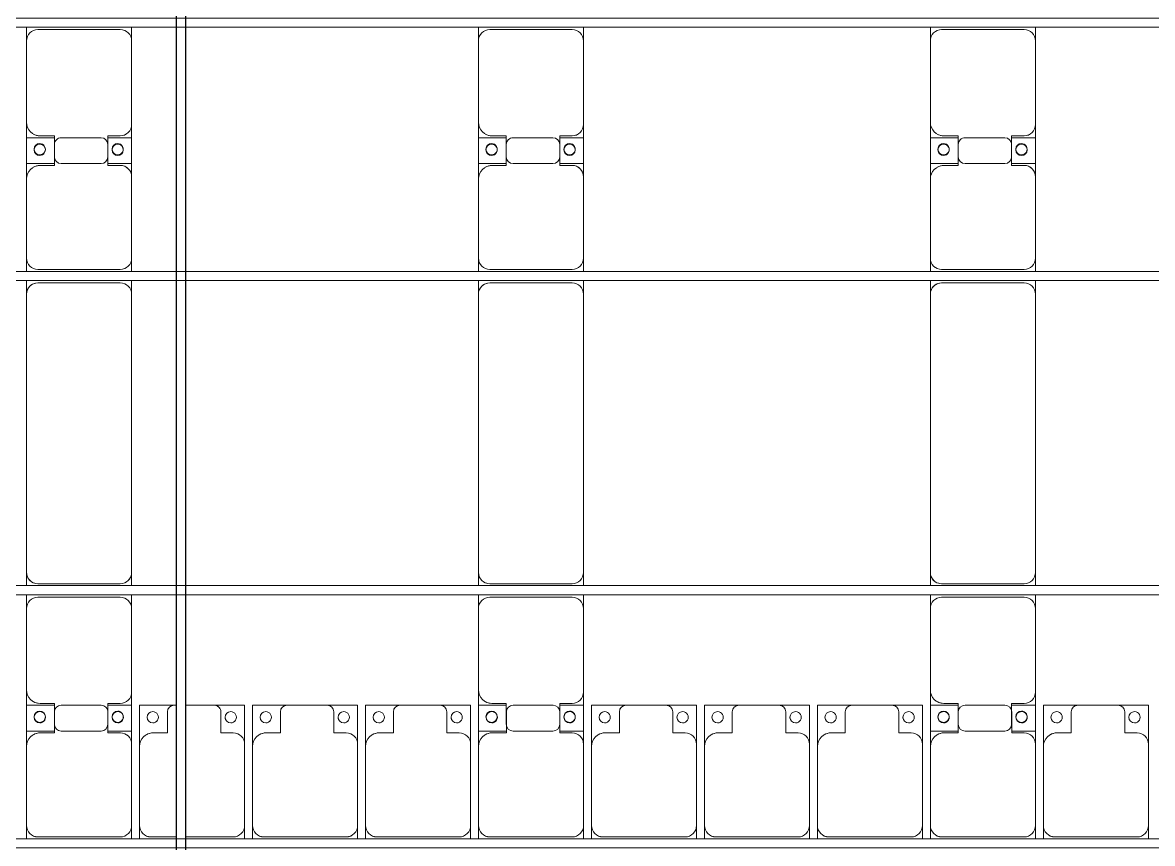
# Model space of a CAD drawing. Header units: millimetres. Extents: x -147246 to 112336, y -213734 to -86506.
# Drawn here: x -34365 to -29365, y -130845 to -127215 of the extents above; entities that cross this region are included whole.
import ezdxf

# ---------------------------------------------------------------- set-up
doc = ezdxf.new("R2010")
doc.units = ezdxf.units.MM
doc.layers.add('A-GENM', color=13, linetype='Continuous', lineweight=9)
doc.layers.add('S-BEAM', color=12, linetype='Continuous', lineweight=9)

# ---------------------------------------------------------------- blocks, each defined once
blk = doc.blocks.new('Dải phao đi lại kèm đỡ invester - DẢI PHAO ĐI LẠI-14853-BỐ TRÍ KHUNG KẾT CẤU BÈ PIN 05')
at = {"layer": 'A-GENM', "color": 7}
for p, q in [((105758.4, 1312.2), (105881.6, 1312.2)), ((105758.4, 1129.7), (105758.4, 1312.2)), ((106088.2, 1312.2), (105911.8, 1312.2)), ((106118, 1312.2), (106223.4, 1312.2)), ((106223.4, 1312.2), (106223.4, 1139.7)), ((106258.4, 1312.2), (106411.8, 1312.2)), ((106258.4, 1129.7), (106258.4, 1312.2)), ((106421.3, 1312.2), (106411.8, 1312.2)), ((106588.2, 1312.2), (106461.3, 1312.2)), ((106588.2, 1312.2), (106723.4, 1312.2)), ((106723.4, 1312.2), (106723.4, 1139.7)), ((106758.4, 1312.2), (106911.8, 1312.2)), ((106758.4, 1129.7), (106758.4, 1312.2)), ((107088.2, 1312.2), (106911.8, 1312.2)), ((107088.2, 1312.2), (107223.4, 1312.2)), ((107223.4, 1312.2), (107223.4, 1139.7)), ((107258.4, 1312.2), (107411.8, 1312.2)), ((107258.4, 1129.7), (107258.4, 1312.2)), ((107588.2, 1312.2), (107411.8, 1312.2)), ((107588.2, 1312.2), (107723.4, 1312.2)), ((107723.4, 1312.2), (107723.4, 1139.7)), ((107758.4, 1312.2), (107881.6, 1312.2)), ((107758.4, 1129.7), (107758.4, 1312.2)), ((108088.2, 1312.2), (107911.8, 1312.2)), ((108118, 1312.2), (108223.4, 1312.2)), ((108223.4, 1312.2), (108223.4, 1139.7)), ((108258.4, 1312.2), (108411.8, 1312.2)), ((108258.4, 1129.7), (108258.4, 1312.2)), ((108588.2, 1312.2), (108411.8, 1312.2)), ((108588.2, 1312.2), (108723.4, 1312.2)), ((108723.4, 1312.2), (108723.4, 1139.7)), ((108758.4, 1312.2), (108911.8, 1312.2)), ((108758.4, 1129.7), (108758.4, 1312.2)), ((109088.2, 1312.2), (108911.8, 1312.2)), ((109088.2, 1312.2), (109223.4, 1312.2)), ((109223.4, 1312.2), (109223.4, 1139.7)), ((109258.4, 1312.2), (109411.8, 1312.2)), ((109258.4, 1129.7), (109258.4, 1312.2)), ((109588.2, 1312.2), (109411.8, 1312.2)), ((109588.2, 1312.2), (109723.4, 1312.2)), ((109723.4, 1312.2), (109723.4, 1139.7)), ((109758.4, 1312.2), (109881.6, 1312.2)), ((109758.4, 1129.7), (109758.4, 1312.2)), ((110088.2, 1312.2), (109911.8, 1312.2)), ((110118, 1312.2), (110223.4, 1312.2)), ((110223.4, 1312.2), (110223.4, 1139.7)), ((110258.4, 1312.2), (110411.8, 1312.2)), ((110258.4, 1129.7), (110258.4, 1312.2)), ((110588.2, 1312.2), (110411.8, 1312.2)), ((110588.2, 1312.2), (110723.4, 1312.2)), ((110723.4, 1312.2), (110723.4, 1139.7)), ((105881.8, 1282.2), (105881.8, 1189.7)), ((106118.2, 1189.7), (106118.2, 1282.2)), ((106381.8, 1282.2), (106381.8, 1189.7)), ((106618.2, 1189.7), (106618.2, 1282.2)), ((106881.8, 1282.2), (106881.8, 1189.7)), ((107118.2, 1189.7), (107118.2, 1282.2)), ((107381.8, 1282.2), (107381.8, 1189.7)), ((107618.2, 1189.7), (107618.2, 1282.2)), ((107881.8, 1282.2), (107881.8, 1189.7)), ((108118.2, 1189.7), (108118.2, 1282.2)), ((108381.8, 1282.2), (108381.8, 1189.7)), ((108618.2, 1189.7), (108618.2, 1282.2)), ((108881.8, 1282.2), (108881.8, 1189.7)), ((109118.2, 1189.7), (109118.2, 1282.2)), ((109381.8, 1282.2), (109381.8, 1189.7)), ((109618.2, 1189.7), (109618.2, 1282.2)), ((109881.8, 1282.2), (109881.8, 1189.7)), ((110118.2, 1189.7), (110118.2, 1282.2)), ((110381.8, 1282.2), (110381.8, 1189.7)), ((110618.2, 1189.7), (110618.2, 1282.2)), ((105881.8, 1189.7), (105818.4, 1189.7)), ((106173.4, 1189.7), (106118.2, 1189.7)), ((106381.8, 1189.7), (106318.4, 1189.7)), ((106673.4, 1189.7), (106618.2, 1189.7)), ((106881.8, 1189.7), (106818.4, 1189.7)), ((107173.4, 1189.7), (107118.2, 1189.7)), ((107381.8, 1189.7), (107318.4, 1189.7)), ((107673.4, 1189.7), (107618.2, 1189.7)), ((107881.8, 1189.7), (107818.4, 1189.7)), ((108173.4, 1189.7), (108118.2, 1189.7)), ((108381.8, 1189.7), (108318.4, 1189.7)), ((108673.4, 1189.7), (108618.2, 1189.7)), ((108881.8, 1189.7), (108818.4, 1189.7)), ((109173.4, 1189.7), (109118.2, 1189.7)), ((109381.8, 1189.7), (109318.4, 1189.7)), ((109673.4, 1189.7), (109618.2, 1189.7)), ((109881.8, 1189.7), (109818.4, 1189.7)), ((110173.4, 1189.7), (110118.2, 1189.7)), ((110381.8, 1189.7), (110318.4, 1189.7)), ((110673.4, 1189.7), (110618.2, 1189.7)), ((105758.4, 1129.7), (105758.4, 779.7)), ((106223.4, 779.7), (106223.4, 1139.7)), ((106258.4, 1129.7), (106258.4, 779.7)), ((106723.4, 779.7), (106723.4, 1139.7)), ((106758.4, 1129.7), (106758.4, 779.7)), ((107223.4, 779.7), (107223.4, 1139.7)), ((107258.4, 1129.7), (107258.4, 779.7)), ((107723.4, 779.7), (107723.4, 1139.7)), ((107758.4, 1129.7), (107758.4, 779.7)), ((108223.4, 779.7), (108223.4, 1139.7)), ((108258.4, 1129.7), (108258.4, 779.7)), ((108723.4, 779.7), (108723.4, 1139.7)), ((108758.4, 1129.7), (108758.4, 779.7)), ((109223.4, 779.7), (109223.4, 1139.7)), ((109258.4, 1129.7), (109258.4, 779.7)), ((109723.4, 779.7), (109723.4, 1139.7)), ((109758.4, 1129.7), (109758.4, 779.7)), ((110223.4, 779.7), (110223.4, 1139.7)), ((110258.4, 1129.7), (110258.4, 779.7)), ((110723.4, 779.7), (110723.4, 1139.7)), ((105758.4, 720.8), (105758.4, 779.7)), ((106223.4, 779.7), (106223.4, 720.8)), ((106258.4, 720.8), (106258.4, 779.7)), ((106723.4, 779.7), (106723.4, 720.8)), ((106758.4, 720.8), (106758.4, 779.7)), ((107223.4, 779.7), (107223.4, 720.8)), ((107258.4, 720.8), (107258.4, 779.7)), ((107723.4, 779.7), (107723.4, 720.8)), ((107758.4, 720.8), (107758.4, 779.7)), ((108223.4, 779.7), (108223.4, 720.8)), ((108258.4, 720.8), (108258.4, 779.7)), ((108723.4, 779.7), (108723.4, 720.8)), ((108758.4, 720.8), (108758.4, 779.7)), ((109223.4, 779.7), (109223.4, 720.8)), ((109258.4, 720.8), (109258.4, 779.7)), ((109723.4, 779.7), (109723.4, 720.8)), ((109758.4, 720.8), (109758.4, 779.7)), ((110223.4, 779.7), (110223.4, 720.8)), ((110258.4, 720.8), (110258.4, 779.7)), ((110723.4, 779.7), (110723.4, 720.8)), ((105808.4, 729.7), (106173.4, 729.7)), ((106308.4, 729.7), (106421.3, 729.7)), ((106461.3, 729.7), (106673.4, 729.7)), ((106808.4, 729.7), (107173.4, 729.7)), ((107308.4, 729.7), (107673.4, 729.7)), ((107808.4, 729.7), (108173.4, 729.7)), ((108308.4, 729.7), (108673.4, 729.7)), ((108808.4, 729.7), (109173.4, 729.7)), ((109308.4, 729.7), (109673.4, 729.7)), ((109808.4, 729.7), (110173.4, 729.7)), ((110308.4, 729.7), (110673.4, 729.7))]:
    blk.add_line(p, q, dxfattribs=at)
for centre, radius, start, end in [((105911.8, 1282.2), 30, 90, 180), ((106088.2, 1282.2), 30, 0, 90), ((106411.8, 1282.2), 30, 90, 180), ((106411.8, 1282.2), 30, 90, 150), ((106588.2, 1282.2), 30, 360, 90), ((106588.2, 1282.2), 30, 30, 90), ((106911.8, 1282.2), 30, 90, 180), ((106911.8, 1282.2), 30, 90, 150), ((107088.2, 1282.2), 30, 0, 90), ((107088.2, 1282.2), 30, 30, 90), ((107411.8, 1282.2), 30, 90, 180), ((107411.8, 1282.2), 30, 90, 150), ((107588.2, 1282.2), 30, 0, 90), ((107588.2, 1282.2), 30, 30, 90), ((107911.8, 1282.2), 30, 90, 180), ((108088.2, 1282.2), 30, 0, 90), ((108411.8, 1282.2), 30, 90, 180), ((108411.8, 1282.2), 30, 90, 150), ((108588.2, 1282.2), 30, 0, 90), ((108588.2, 1282.2), 30, 30, 90), ((108911.8, 1282.2), 30, 90, 180), ((108911.8, 1282.2), 30, 90, 150), ((109088.2, 1282.2), 30, 0, 90), ((109088.2, 1282.2), 30, 30, 90), ((109411.8, 1282.2), 30, 90, 180), ((109411.8, 1282.2), 30, 90, 150), ((109588.2, 1282.2), 30, 0, 90), ((109588.2, 1282.2), 30, 30, 90), ((109911.8, 1282.2), 30, 90, 180), ((110088.2, 1282.2), 30, 0, 90), ((110411.8, 1282.2), 30, 90, 180), ((110411.8, 1282.2), 30, 90, 150), ((110588.2, 1282.2), 30, 0, 90), ((110588.2, 1282.2), 30, 30, 90), ((105816.8, 1258.6), 25, 90, 270), ((105816.8, 1258.6), 25, 270, 90), ((106161.8, 1258.6), 25, 90, 270), ((106161.8, 1258.6), 25, 270, 90), ((106316.8, 1258.6), 25, 90, 270), ((106316.8, 1258.6), 25, 270, 90), ((106661.8, 1258.6), 25, 90, 270), ((106661.8, 1258.6), 25, 180, 195), ((106661.8, 1258.6), 25, 270, 90), ((106816.8, 1258.6), 25, 90, 270), ((106816.8, 1258.6), 25, 270, 90), ((107161.8, 1258.6), 25, 90, 270), ((107161.8, 1258.6), 25, 180, 195), ((107161.8, 1258.6), 25, 270, 90), ((107316.8, 1258.6), 25, 90, 270), ((107316.8, 1258.6), 25, 270, 90), ((107661.8, 1258.6), 25, 90, 270), ((107661.8, 1258.6), 25, 180, 195), ((107661.8, 1258.6), 25, 270, 90), ((107816.8, 1258.6), 25, 90, 270), ((107816.8, 1258.6), 25, 270, 90), ((108161.8, 1258.6), 25, 90, 270), ((108161.8, 1258.6), 25, 270, 90), ((108316.8, 1258.6), 25, 90, 270), ((108316.8, 1258.6), 25, 270, 90), ((108661.8, 1258.6), 25, 90, 270), ((108661.8, 1258.6), 25, 180, 195), ((108661.8, 1258.6), 25, 270, 90), ((108816.8, 1258.6), 25, 90, 270), ((108816.8, 1258.6), 25, 270, 90), ((109161.8, 1258.6), 25, 90, 270), ((109161.8, 1258.6), 25, 180, 195), ((109161.8, 1258.6), 25, 270, 90), ((109316.8, 1258.6), 25, 90, 270), ((109316.8, 1258.6), 25, 270, 90), ((109661.8, 1258.6), 25, 90, 270), ((109661.8, 1258.6), 25, 180, 195), ((109661.8, 1258.6), 25, 270, 90), ((109816.8, 1258.6), 25, 90, 270), ((109816.8, 1258.6), 25, 270, 90), ((110161.8, 1258.6), 25, 90, 270), ((110161.8, 1258.6), 25, 270, 90), ((110316.8, 1258.6), 25, 90, 270), ((110316.8, 1258.6), 25, 270, 90), ((110661.8, 1258.6), 25, 90, 270), ((110661.8, 1258.6), 25, 180, 195), ((110661.8, 1258.6), 25, 270, 90), ((105818.4, 1129.7), 60, 90, 180), ((105818.4, 1129.7), 60, 90, 120), ((106173.4, 1139.7), 50, 0, 90), ((106173.4, 1139.7), 50, 45, 90), ((106318.4, 1129.7), 60, 90, 180), ((106318.4, 1129.7), 60, 90, 120), ((106673.4, 1139.7), 50, 0, 90), ((106673.4, 1139.7), 50, 45, 90), ((106818.4, 1129.7), 60, 90, 180), ((106818.4, 1129.7), 60, 90, 120), ((107173.4, 1139.7), 50, 0, 90), ((107173.4, 1139.7), 50, 45, 90), ((107318.4, 1129.7), 60, 90, 180), ((107318.4, 1129.7), 60, 90, 120), ((107673.4, 1139.7), 50, 360, 90), ((107673.4, 1139.7), 50, 45, 90), ((107818.4, 1129.7), 60, 90, 180), ((107818.4, 1129.7), 60, 90, 120), ((108173.4, 1139.7), 50, 0, 90), ((108173.4, 1139.7), 50, 45, 90), ((108318.4, 1129.7), 60, 90, 180), ((108318.4, 1129.7), 60, 90, 120), ((108673.4, 1139.7), 50, 0, 90), ((108673.4, 1139.7), 50, 45, 90), ((108818.4, 1129.7), 60, 90, 180), ((108818.4, 1129.7), 60, 90, 120), ((109173.4, 1139.7), 50, 0, 90), ((109173.4, 1139.7), 50, 45, 90), ((109318.4, 1129.7), 60, 90, 180), ((109318.4, 1129.7), 60, 90, 120), ((109673.4, 1139.7), 50, 0, 90), ((109673.4, 1139.7), 50, 45, 90), ((109818.4, 1129.7), 60, 90, 180), ((109818.4, 1129.7), 60, 90, 120), ((110173.4, 1139.7), 50, 0, 90), ((110173.4, 1139.7), 50, 45, 90), ((110318.4, 1129.7), 60, 90, 180), ((110318.4, 1129.7), 60, 90, 120), ((110673.4, 1139.7), 50, 0, 90), ((110673.4, 1139.7), 50, 45, 90), ((105808.4, 779.7), 50, 180, 270), ((106173.4, 779.7), 50, 270, 0), ((106308.4, 779.7), 50, 180, 270), ((106673.4, 779.7), 50, 270, 0), ((106808.4, 779.7), 50, 180, 270), ((107173.4, 779.7), 50, 270, 360), ((107308.4, 779.7), 50, 180, 270), ((107673.4, 779.7), 50, 270, 0), ((107808.4, 779.7), 50, 180, 270), ((108173.4, 779.7), 50, 270, 0), ((108308.4, 779.7), 50, 180, 270), ((108673.4, 779.7), 50, 270, 0), ((108808.4, 779.7), 50, 180, 270), ((109173.4, 779.7), 50, 270, 0), ((109308.4, 779.7), 50, 180, 270), ((109673.4, 779.7), 50, 270, 0), ((109808.4, 779.7), 50, 180, 270), ((110173.4, 779.7), 50, 270, 0), ((110308.4, 779.7), 50, 180, 270), ((110673.4, 779.7), 50, 270, 0), ((105808.4, 779.7), 50, 225, 270), ((106173.4, 779.7), 50, 270, 315), ((106308.4, 779.7), 50, 225, 270), ((106673.4, 779.7), 50, 270, 315), ((106808.4, 779.7), 50, 225, 270), ((107173.4, 779.7), 50, 270, 315), ((107308.4, 779.7), 50, 225, 270), ((107673.4, 779.7), 50, 270, 315), ((107808.4, 779.7), 50, 225, 270), ((108173.4, 779.7), 50, 270, 315), ((108308.4, 779.7), 50, 225, 270), ((108673.4, 779.7), 50, 270, 315), ((108808.4, 779.7), 50, 225, 270), ((109173.4, 779.7), 50, 270, 315), ((109308.4, 779.7), 50, 225, 270), ((109673.4, 779.7), 50, 270, 315), ((109808.4, 779.7), 50, 225, 270), ((110173.4, 779.7), 50, 270, 315), ((110308.4, 779.7), 50, 225, 270), ((110673.4, 779.7), 50, 270, 315)]:
    blk.add_arc(centre, radius, start, end, dxfattribs=at)
blk = doc.blocks.new('Dầm C52 - Dầm C52-18774-BỐ TRÍ KHUNG KẾT CẤU BÈ PIN 05')
at = {"layer": 'S-BEAM', "color": 1}
for p, q in [((-74474.3, 20), (74474.3, 20)), ((74474.3, -20), (-74474.3, -20))]:
    blk.add_line(p, q, dxfattribs=at)
blk = doc.blocks.new('Dầm C52 - Dầm C52-18775-BỐ TRÍ KHUNG KẾT CẤU BÈ PIN 05')
at = {"layer": 'S-BEAM', "color": 1}
for p, q in [((-74474.3, 20), (74474.3, 20)), ((74474.3, -20), (-74474.3, -20))]:
    blk.add_line(p, q, dxfattribs=at)
blk = doc.blocks.new('Dai phao do pin - DẢI PHAO ĐỠ PIN-V56-BỐ TRÍ KHUNG KẾT CẤU BÈ PIN 05')
at = {"layer": 'A-GENM', "color": 7}
for p, q in [((30828.9, 223.4), (30889.7, 223.4)), ((31259.7, 223.4), (30889.7, 223.4)), ((31259.7, 223.4), (31432.2, 223.4)), ((31317.8, 223.4), (31490.3, 223.4)), ((31317.8, 118.2), (31317.8, 223.4)), ((31432.2, 223.4), (31432.2, 118.2)), ((31850.3, 223.4), (31490.3, 223.4)), ((31850.3, 223.4), (31908.9, 223.4)), ((31948.9, 223.4), (32009.7, 223.4)), ((33240.3, 223.4), (32009.7, 223.4)), ((33240.3, 223.4), (33298.9, 223.4)), ((33338.9, 223.4), (33399.7, 223.4)), ((33769.7, 223.4), (33399.7, 223.4)), ((33769.7, 223.4), (33942.2, 223.4)), ((33942.2, 223.4), (33942.2, 118.4)), ((30839.7, 173.4), (30839.7, -191.6)), ((31309.7, 118.2), (31309.7, 173.4)), ((31440.3, 173.4), (31440.3, 118.2)), ((31900.3, -191.6), (31900.3, 173.4)), ((31959.7, 173.4), (31959.7, -191.6)), ((33290.3, -191.6), (33290.3, 173.4)), ((33349.7, 173.4), (33349.7, -191.6)), ((33819.7, 118.2), (33819.7, 173.4)), ((31402.2, 118.2), (31309.7, 118.2)), ((31440.3, 118.2), (31347.8, 118.2)), ((33912.2, 118.2), (33819.7, 118.2)), ((31317.8, 88.2), (31317.8, -88.2)), ((31432.2, -88.2), (31432.2, 88.2)), ((33942.2, -88.2), (33942.2, 88.2)), ((31309.7, -181.6), (31309.7, -118.2)), ((31309.7, -118.2), (31402.2, -118.2)), ((31317.8, -241.6), (31317.8, -118.2)), ((31347.8, -118.2), (31440.3, -118.2)), ((31432.2, -118.2), (31432.2, -241.6)), ((31440.3, -118.2), (31440.3, -181.6)), ((33819.7, -181.6), (33819.7, -118.2)), ((33819.7, -118.2), (33912.2, -118.2)), ((33942.2, -118), (33942.2, -241.6)), ((30889.7, -241.6), (30828.9, -241.6)), ((30889.7, -241.6), (31249.7, -241.6)), ((31432.2, -241.6), (31249.7, -241.6)), ((31500.3, -241.6), (31317.8, -241.6)), ((31500.3, -241.6), (31850.3, -241.6)), ((31908.9, -241.6), (31850.3, -241.6)), ((32009.7, -241.6), (31948.9, -241.6)), ((32009.7, -241.6), (33240.3, -241.6)), ((33298.9, -241.6), (33240.3, -241.6)), ((33399.7, -241.6), (33338.9, -241.6)), ((33399.7, -241.6), (33759.7, -241.6)), ((33942.2, -241.6), (33759.7, -241.6))]:
    blk.add_line(p, q, dxfattribs=at)
for centre, radius, start, end in [((30889.7, 173.4), 50, 90, 180), ((30889.7, 173.4), 50, 135, 180), ((31259.7, 173.4), 50, 0, 90), ((31259.7, 173.4), 50, 0, 45), ((31490.3, 173.4), 50, 90, 180), ((31490.3, 173.4), 50, 135, 180), ((31850.3, 173.4), 50, 0, 90), ((31850.3, 173.4), 50, 0, 45), ((32009.7, 173.4), 50, 90, 180), ((32009.7, 173.4), 50, 90, 180), ((33240.3, 173.4), 50, 0, 90), ((33240.3, 173.4), 50, 45, 90), ((33399.7, 173.4), 50, 90, 180), ((33399.7, 173.4), 50, 135, 180), ((33769.7, 173.4), 50, 360, 90), ((33769.7, 173.4), 50, 360, 45), ((31368.6, 161.8), 25, 360, 180), ((31368.6, 161.8), 25, 180, 360), ((31371.4, 161.8), 25, 0, 180), ((31371.4, 161.8), 25, 180, 0), ((33878.6, 161.8), 25, 360, 180), ((33878.6, 161.8), 25, 180, 360), ((31347.8, 88.2), 30, 90, 180), ((31402.2, 88.2), 30, 0, 90), ((33912.2, 88.2), 30, 0, 90), ((31347.8, -88.2), 30, 180, 270), ((31402.2, -88.2), 30, 270, 0), ((33912.2, -88.2), 30, 270, 0), ((30889.7, -191.6), 50, 180, 270), ((30889.7, -191.6), 50, 180, 225), ((31249.7, -181.6), 60, 270, 360), ((31249.7, -181.6), 60, 330, 0), ((31368.6, -183.2), 25, 360, 180), ((31368.6, -183.2), 25, 180, 360), ((31371.4, -183.2), 25, 360, 180), ((31371.4, -183.2), 25, 180, 360), ((31500.3, -181.6), 60, 180, 270), ((31500.3, -181.6), 60, 180, 210), ((31850.3, -191.6), 50, 270, 360), ((31850.3, -191.6), 50, 315, 0), ((32009.7, -191.6), 50, 180, 270), ((32009.7, -191.6), 50, 180, 255), ((33240.3, -191.6), 50, 270, 0), ((33399.7, -191.6), 50, 180, 270), ((33399.7, -191.6), 50, 180, 225), ((33759.7, -181.6), 60, 270, 360), ((33759.7, -181.6), 60, 330, 360), ((33878.6, -183.2), 25, 0, 180), ((33878.6, -183.2), 25, 180, 0), ((33240.3, -191.6), 50, 270, 345)]:
    blk.add_arc(centre, radius, start, end, dxfattribs=at)
blk = doc.blocks.new('Dai phao do pin - DẢI PHAO ĐỠ PIN-V57-BỐ TRÍ KHUNG KẾT CẤU BÈ PIN 05')
at = {"layer": 'A-GENM', "color": 7}
for p, q in [((30828.9, 223.4), (30889.7, 223.4)), ((31259.7, 223.4), (30889.7, 223.4)), ((31259.7, 223.4), (31432.2, 223.4)), ((31317.8, 223.4), (31490.3, 223.4)), ((31317.8, 118.2), (31317.8, 223.4)), ((31432.2, 223.4), (31432.2, 118.2)), ((31850.3, 223.4), (31490.3, 223.4)), ((31850.3, 223.4), (31908.9, 223.4)), ((31948.9, 223.4), (32009.7, 223.4)), ((33240.3, 223.4), (32009.7, 223.4)), ((33240.3, 223.4), (33298.9, 223.4)), ((33338.9, 223.4), (33399.7, 223.4)), ((33769.7, 223.4), (33399.7, 223.4)), ((33769.7, 223.4), (33942.2, 223.4)), ((33942.2, 223.4), (33942.2, 118.4)), ((30839.7, 173.4), (30839.7, -191.6)), ((31309.7, 118.2), (31309.7, 173.4)), ((31440.3, 173.4), (31440.3, 118.2)), ((31900.3, -191.6), (31900.3, 173.4)), ((31959.7, 173.4), (31959.7, -191.6)), ((33290.3, -191.6), (33290.3, 173.4)), ((33349.7, 173.4), (33349.7, -191.6)), ((33819.7, 118.2), (33819.7, 173.4)), ((31402.2, 118.2), (31309.7, 118.2)), ((31440.3, 118.2), (31347.8, 118.2)), ((33912.2, 118.2), (33819.7, 118.2)), ((31317.8, 88.2), (31317.8, -88.2)), ((31432.2, -88.2), (31432.2, 88.2)), ((33942.2, -88.2), (33942.2, 88.2)), ((31309.7, -181.6), (31309.7, -118.2)), ((31309.7, -118.2), (31402.2, -118.2)), ((31317.8, -241.6), (31317.8, -118.2)), ((31347.8, -118.2), (31440.3, -118.2)), ((31432.2, -118.2), (31432.2, -241.6)), ((31440.3, -118.2), (31440.3, -181.6)), ((33819.7, -181.6), (33819.7, -118.2)), ((33819.7, -118.2), (33912.2, -118.2)), ((33942.2, -118), (33942.2, -241.6)), ((30889.7, -241.6), (30828.9, -241.6)), ((30889.7, -241.6), (31249.7, -241.6)), ((31432.2, -241.6), (31249.7, -241.6)), ((31500.3, -241.6), (31317.8, -241.6)), ((31500.3, -241.6), (31850.3, -241.6)), ((31908.9, -241.6), (31850.3, -241.6)), ((32009.7, -241.6), (31948.9, -241.6)), ((32009.7, -241.6), (33240.3, -241.6)), ((33298.9, -241.6), (33240.3, -241.6)), ((33399.7, -241.6), (33338.9, -241.6)), ((33399.7, -241.6), (33759.7, -241.6)), ((33942.2, -241.6), (33759.7, -241.6))]:
    blk.add_line(p, q, dxfattribs=at)
for centre, radius, start, end in [((30889.7, 173.4), 50, 90, 180), ((30889.7, 173.4), 50, 135, 180), ((31259.7, 173.4), 50, 0, 90), ((31259.7, 173.4), 50, 0, 45), ((31490.3, 173.4), 50, 90, 180), ((31490.3, 173.4), 50, 135, 180), ((31850.3, 173.4), 50, 0, 90), ((31850.3, 173.4), 50, 0, 45), ((32009.7, 173.4), 50, 90, 180), ((32009.7, 173.4), 50, 90, 180), ((33240.3, 173.4), 50, 0, 90), ((33240.3, 173.4), 50, 45, 90), ((33399.7, 173.4), 50, 90, 180), ((33399.7, 173.4), 50, 135, 180), ((33769.7, 173.4), 50, 360, 90), ((33769.7, 173.4), 50, 360, 45), ((31368.6, 161.8), 25, 360, 180), ((31368.6, 161.8), 25, 180, 360), ((31371.4, 161.8), 25, 0, 180), ((31371.4, 161.8), 25, 180, 0), ((33878.6, 161.8), 25, 360, 180), ((33878.6, 161.8), 25, 180, 360), ((31347.8, 88.2), 30, 90, 180), ((31402.2, 88.2), 30, 0, 90), ((33912.2, 88.2), 30, 0, 90), ((31347.8, -88.2), 30, 180, 270), ((31402.2, -88.2), 30, 270, 0), ((33912.2, -88.2), 30, 270, 0), ((30889.7, -191.6), 50, 180, 270), ((30889.7, -191.6), 50, 180, 225), ((31249.7, -181.6), 60, 270, 360), ((31249.7, -181.6), 60, 330, 0), ((31368.6, -183.2), 25, 360, 180), ((31368.6, -183.2), 25, 180, 360), ((31371.4, -183.2), 25, 360, 180), ((31371.4, -183.2), 25, 180, 360), ((31500.3, -181.6), 60, 180, 270), ((31500.3, -181.6), 60, 180, 210), ((31850.3, -191.6), 50, 270, 360), ((31850.3, -191.6), 50, 315, 0), ((32009.7, -191.6), 50, 180, 270), ((32009.7, -191.6), 50, 180, 255), ((33240.3, -191.6), 50, 270, 0), ((33399.7, -191.6), 50, 180, 270), ((33399.7, -191.6), 50, 180, 225), ((33759.7, -181.6), 60, 270, 360), ((33759.7, -181.6), 60, 330, 360), ((33878.6, -183.2), 25, 0, 180), ((33878.6, -183.2), 25, 180, 0), ((33240.3, -191.6), 50, 270, 345)]:
    blk.add_arc(centre, radius, start, end, dxfattribs=at)
blk = doc.blocks.new('Dai phao do pin - DẢI PHAO ĐỠ PIN-V58-BỐ TRÍ KHUNG KẾT CẤU BÈ PIN 05')
at = {"layer": 'A-GENM', "color": 7}
for p, q in [((30828.9, 223.4), (30889.7, 223.4)), ((31259.7, 223.4), (30889.7, 223.4)), ((31259.7, 223.4), (31432.2, 223.4)), ((31317.8, 223.4), (31490.3, 223.4)), ((31317.8, 118.2), (31317.8, 223.4)), ((31432.2, 223.4), (31432.2, 118.2)), ((31850.3, 223.4), (31490.3, 223.4)), ((31850.3, 223.4), (31908.9, 223.4)), ((31948.9, 223.4), (32009.7, 223.4)), ((33240.3, 223.4), (32009.7, 223.4)), ((33240.3, 223.4), (33298.9, 223.4)), ((33338.9, 223.4), (33399.7, 223.4)), ((33769.7, 223.4), (33399.7, 223.4)), ((33769.7, 223.4), (33942.2, 223.4)), ((33942.2, 223.4), (33942.2, 118.4)), ((30839.7, 173.4), (30839.7, -191.6)), ((31309.7, 118.2), (31309.7, 173.4)), ((31440.3, 173.4), (31440.3, 118.2)), ((31900.3, -191.6), (31900.3, 173.4)), ((31959.7, 173.4), (31959.7, -191.6)), ((33290.3, -191.6), (33290.3, 173.4)), ((33349.7, 173.4), (33349.7, -191.6)), ((33819.7, 118.2), (33819.7, 173.4)), ((31402.2, 118.2), (31309.7, 118.2)), ((31440.3, 118.2), (31347.8, 118.2)), ((33912.2, 118.2), (33819.7, 118.2)), ((31317.8, 88.2), (31317.8, -88.2)), ((31432.2, -88.2), (31432.2, 88.2)), ((33942.2, -88.2), (33942.2, 88.2)), ((31309.7, -181.6), (31309.7, -118.2)), ((31309.7, -118.2), (31402.2, -118.2)), ((31317.8, -241.6), (31317.8, -118.2)), ((31347.8, -118.2), (31440.3, -118.2)), ((31432.2, -118.2), (31432.2, -241.6)), ((31440.3, -118.2), (31440.3, -181.6)), ((33819.7, -181.6), (33819.7, -118.2)), ((33819.7, -118.2), (33912.2, -118.2)), ((33942.2, -118), (33942.2, -241.6)), ((30889.7, -241.6), (30828.9, -241.6)), ((30889.7, -241.6), (31249.7, -241.6)), ((31432.2, -241.6), (31249.7, -241.6)), ((31500.3, -241.6), (31317.8, -241.6)), ((31500.3, -241.6), (31850.3, -241.6)), ((31908.9, -241.6), (31850.3, -241.6)), ((32009.7, -241.6), (31948.9, -241.6)), ((32009.7, -241.6), (33240.3, -241.6)), ((33298.9, -241.6), (33240.3, -241.6)), ((33399.7, -241.6), (33338.9, -241.6)), ((33399.7, -241.6), (33759.7, -241.6)), ((33942.2, -241.6), (33759.7, -241.6))]:
    blk.add_line(p, q, dxfattribs=at)
for centre, radius, start, end in [((30889.7, 173.4), 50, 90, 180), ((30889.7, 173.4), 50, 135, 180), ((31259.7, 173.4), 50, 0, 90), ((31259.7, 173.4), 50, 0, 45), ((31490.3, 173.4), 50, 90, 180), ((31490.3, 173.4), 50, 135, 180), ((31850.3, 173.4), 50, 0, 90), ((31850.3, 173.4), 50, 0, 45), ((32009.7, 173.4), 50, 90, 180), ((32009.7, 173.4), 50, 90, 180), ((33240.3, 173.4), 50, 0, 90), ((33240.3, 173.4), 50, 45, 90), ((33399.7, 173.4), 50, 90, 180), ((33399.7, 173.4), 50, 135, 180), ((33769.7, 173.4), 50, 360, 90), ((33769.7, 173.4), 50, 360, 45), ((31368.6, 161.8), 25, 360, 180), ((31368.6, 161.8), 25, 180, 360), ((31371.4, 161.8), 25, 0, 180), ((31371.4, 161.8), 25, 180, 0), ((33878.6, 161.8), 25, 360, 180), ((33878.6, 161.8), 25, 180, 360), ((31347.8, 88.2), 30, 90, 180), ((31402.2, 88.2), 30, 0, 90), ((33912.2, 88.2), 30, 0, 90), ((31347.8, -88.2), 30, 180, 270), ((31402.2, -88.2), 30, 270, 0), ((33912.2, -88.2), 30, 270, 0), ((30889.7, -191.6), 50, 180, 270), ((30889.7, -191.6), 50, 180, 225), ((31249.7, -181.6), 60, 270, 360), ((31249.7, -181.6), 60, 330, 0), ((31368.6, -183.2), 25, 360, 180), ((31368.6, -183.2), 25, 180, 360), ((31371.4, -183.2), 25, 360, 180), ((31371.4, -183.2), 25, 180, 360), ((31500.3, -181.6), 60, 180, 270), ((31500.3, -181.6), 60, 180, 210), ((31850.3, -191.6), 50, 270, 360), ((31850.3, -191.6), 50, 315, 0), ((32009.7, -191.6), 50, 180, 270), ((32009.7, -191.6), 50, 180, 255), ((33240.3, -191.6), 50, 270, 0), ((33399.7, -191.6), 50, 180, 270), ((33399.7, -191.6), 50, 180, 225), ((33759.7, -181.6), 60, 270, 360), ((33759.7, -181.6), 60, 330, 360), ((33878.6, -183.2), 25, 0, 180), ((33878.6, -183.2), 25, 180, 0), ((33240.3, -191.6), 50, 270, 345)]:
    blk.add_arc(centre, radius, start, end, dxfattribs=at)
blk = doc.blocks.new('Dầm C52 - Hộp 40x60-25900-BỐ TRÍ KHUNG KẾT CẤU BÈ PIN 05')
at = {"layer": 'S-BEAM', "color": 3, "lineweight": 25}
for p, q in [((-55977.2, 20), (55977.2, 20)), ((55977.2, -20), (-55977.2, -20))]:
    blk.add_line(p, q, dxfattribs=at)
blk = doc.blocks.new('HOBANMONG_BEPIN 5_rvt-1-BỐ TRÍ KHUNG KẾT CẤU BÈ PIN 05')
at = {"layer": 'A-GENM', "color": 3, "lineweight": 25}
for name, p, rotation in [('Dai phao do pin - DẢI PHAO ĐỠ PIN-V56-BỐ TRÍ KHUNG KẾT CẤU BÈ PIN 05', (-34105.5, -96406.1), 269.9997710125194), ('Dai phao do pin - DẢI PHAO ĐỠ PIN-V57-BỐ TRÍ KHUNG KẾT CẤU BÈ PIN 05', (-32105.5, -96406.1), 269.9997710125194), ('Dai phao do pin - DẢI PHAO ĐỠ PIN-V58-BỐ TRÍ KHUNG KẾT CẤU BÈ PIN 05', (-30105.5, -96406.1), 269.9997710125194), ('Dải phao đi lại kèm đỡ invester - DẢI PHAO ĐI LẠI-14853-BỐ TRÍ KHUNG KẾT CẤU BÈ PIN 05', (-140105.4, -131545.4), 359.9997710135151)]:
    blk.add_blockref(name, p, dxfattribs=dict(at, rotation=rotation))
at = {"layer": 'S-BEAM', "color": 3, "lineweight": 25}
for name, p, rotation in [('Dầm C52 - Hộp 40x60-25900-BỐ TRÍ KHUNG KẾT CẤU BÈ PIN 05', (-33664.2, -148541.9), 269.9997710125197), ('Dầm C52 - Dầm C52-18774-BỐ TRÍ KHUNG KẾT CẤU BÈ PIN 05', (-66079.9, -127214.9), 179.9997710135151), ('Dầm C52 - Dầm C52-18774-BỐ TRÍ KHUNG KẾT CẤU BÈ PIN 05', (-66079.9, -128334.9), 179.9997710135151), ('Dầm C52 - Dầm C52-18775-BỐ TRÍ KHUNG KẾT CẤU BÈ PIN 05', (-66080, -129724.9), 179.9997710135151), ('Dầm C52 - Dầm C52-18775-BỐ TRÍ KHUNG KẾT CẤU BÈ PIN 05', (-66080, -130844.9), 179.9997710135151)]:
    blk.add_blockref(name, p, dxfattribs=dict(at, rotation=rotation))

msp = doc.modelspace()

# ---------------------------------------------------------------- block references
at = {"lineweight": 5}
msp.add_blockref('HOBANMONG_BEPIN 5_rvt-1-BỐ TRÍ KHUNG KẾT CẤU BÈ PIN 05', (0, 0), dxfattribs=at)

doc.saveas('drawing.dxf')
